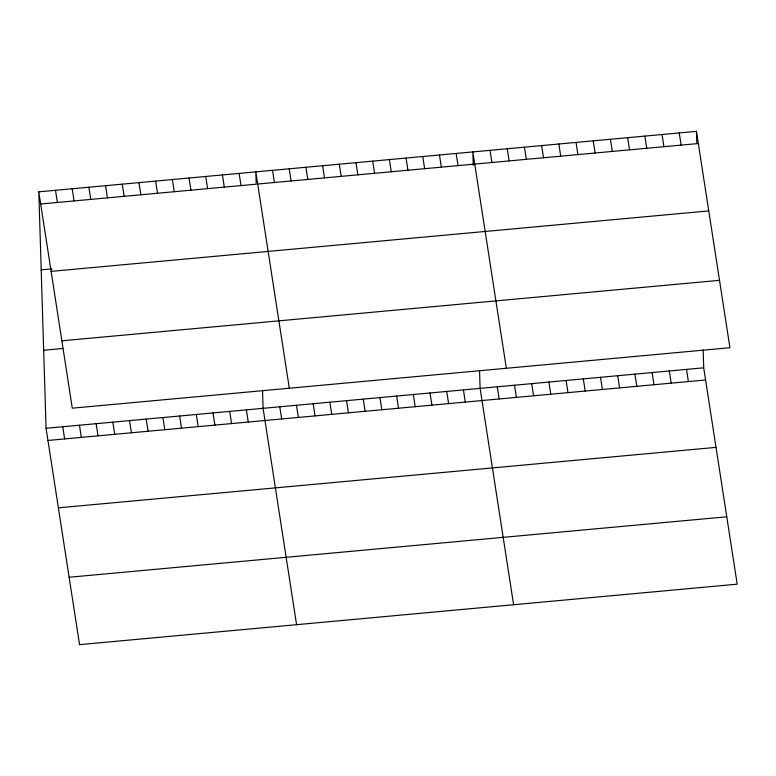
<?xml version="1.0" encoding="UTF-8"?>
<svg xmlns="http://www.w3.org/2000/svg" width="776" height="776" viewBox="0 0 776 776"><rect width="100%" height="100%" fill="white"/><g stroke="black" fill="none" stroke-linecap="round" stroke-linejoin="round"><path stroke-width="1.16" d="M38.8 191.827L696.441 131.357L729.935 347.716L72.294 408.186L38.8 191.827L46.065 428.284L79.559 644.643L737.2 584.173L703.706 367.814L703.163 349.976M40.682 204.001L698.332 143.521M41.196 269.864L51.924 268.874M51.119 271.377L708.76 210.907M61.867 340.81L719.507 280.33M43.669 350.257L62.74 348.502M46.065 428.284L703.706 367.814M47.947 440.458L705.588 379.978M58.375 507.834L716.025 447.364M69.122 577.257L726.773 516.787M679.242 132.939L681.124 145.112M662.044 134.52L663.926 146.693M686.508 369.395L688.39 381.559M644.846 136.101L646.728 148.274M669.31 370.976L671.192 383.14M627.648 137.682L629.53 149.855M652.102 372.558L653.993 384.721M610.44 139.263L612.332 151.436M634.904 374.139L636.786 386.303M593.242 140.844L595.134 153.017M617.706 375.72L619.587 387.893M576.044 142.425L577.926 154.599M600.508 377.301L602.389 389.474M558.846 144.006L560.728 156.18M583.309 378.882L585.191 391.055M541.648 145.587L543.53 157.761M566.111 380.463L567.993 392.637M524.45 147.178L526.332 159.342M548.904 382.044L550.795 394.218M507.242 148.759L509.134 160.923M531.705 383.625L533.587 395.799M490.044 150.34L491.926 162.504M514.507 385.206L516.389 397.38M506.34 368.28L472.846 151.921L473.253 165.298M497.309 386.787L499.191 398.961M456.152 153.454L458.034 165.618M513.605 604.727L480.111 388.369L479.558 370.54M439.459 154.987L441.34 167.16M463.417 389.911L465.299 402.075M422.765 156.519L424.647 168.693M446.714 391.444L448.606 403.607M406.071 158.061L407.953 170.225M430.02 392.976L431.912 405.15M389.377 159.594L391.259 171.758M413.327 394.509L415.218 406.682M372.684 161.127L374.565 173.3M396.633 396.051L398.524 408.215M355.99 162.659L357.872 174.833M379.939 397.584L381.831 409.747M339.296 164.202L341.178 176.365M363.246 399.116L365.127 411.29M322.603 165.734L324.484 177.898M346.552 400.659L348.434 412.822M305.909 167.267L307.791 179.44M329.858 402.191L331.74 414.355M289.215 168.809L291.097 180.973M313.165 403.724L315.046 415.887M272.522 170.342L274.403 182.506M296.471 405.256L298.353 417.43M289.312 388.233L255.818 171.874L256.167 183.02M279.777 406.799L281.659 418.962M239.124 173.407L241.016 185.58M296.577 624.69L263.083 408.331L262.54 390.493M222.431 174.949L224.322 187.113M246.39 409.864L248.271 422.037M205.737 176.482L207.629 188.646M229.696 411.396L231.578 423.57M189.043 178.014L190.935 190.188M213.002 412.939L214.884 425.102M172.35 179.547L174.241 191.72M196.309 414.471L198.19 426.635M155.656 181.089L157.538 193.253M179.615 416.004L181.497 428.177M138.962 182.622L140.844 194.786M162.921 417.536L164.803 429.71M122.268 184.154L124.15 196.328M146.227 419.079L148.109 431.243M105.575 185.687L107.457 197.861M129.534 420.611L131.416 432.775M88.881 187.229L90.763 199.393M112.84 422.144L114.722 434.317M72.187 188.762L74.069 200.926M96.146 423.677L98.028 435.85M55.494 190.295L57.375 202.468M79.453 425.219L81.334 437.383M62.759 426.751L64.641 438.915M696.441 131.357L696.79 142.503"/></g></svg>
